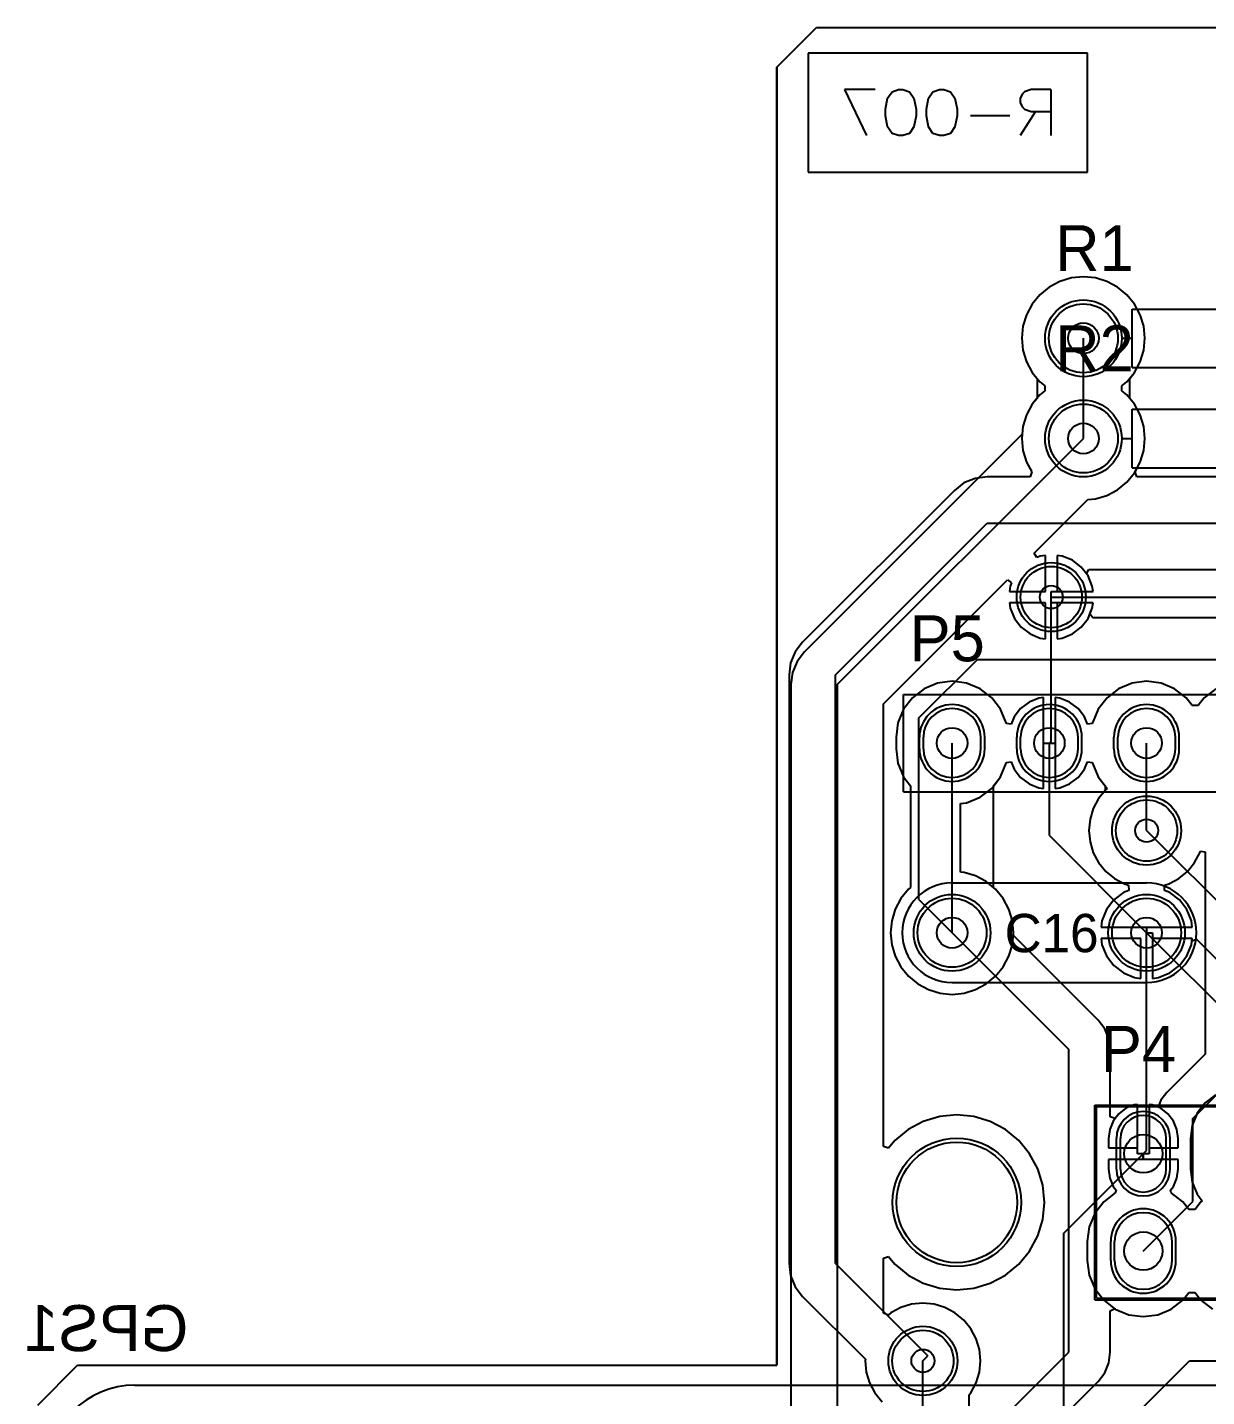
# Model space of a CAD drawing. Header units: millimetres. Extents: x 60.7 to 146.2, y 31.8 to 124.2.
# Drawn here: x 60.69 to 91.48, y 87.08 to 122.82 of the extents above; entities that cross this region are included whole.
import ezdxf

# ---------------------------------------------------------------- set-up
doc = ezdxf.new("R2010")
doc.units = ezdxf.units.MM
for name, color, linetype in [('BottomLayer', 5, 'Continuous'), ('BottomOverlay', 54, 'Continuous'), ('BottomSolder', 6, 'Continuous'), ('Mechanical7', 56, 'Continuous'), ('MultiLayer', 9, 'Continuous'), ('PadHoleLayer', 156, 'Continuous'), ('TopLayer', 1, 'Continuous'), ('TopOverlay', 2, 'Continuous'), ('TopSolder', 216, 'Continuous'), ('ViaHoleLayer', 16, 'Continuous')]:
    doc.layers.add(name, color=color, linetype=linetype)

msp = doc.modelspace()

# ---------------------------------------------------------------- linework, layer by layer
at = {"layer": 'BottomLayer'}
for p, q in [((80.26, 121.783), (81.3, 122.823)), ((81.3, 122.823), (144.82, 122.823)), ((88.37, 122.154), (81.075, 122.154)), ((81.075, 122.154), (81.075, 119.046)), ((88.37, 119.046), (88.37, 122.154)), ((80.26, 87.898), (80.26, 121.783)), ((82.029, 121.2), (82.6, 120)), ((82.829, 121.2), (82.029, 121.2)), ((83.268, 121.143), (83.44, 121.2)), ((83.44, 121.2), (83.554, 121.2)), ((83.554, 121.2), (83.726, 121.143)), ((84.337, 121.143), (84.508, 121.2)), ((84.508, 121.2), (84.622, 121.2)), ((84.622, 121.2), (84.794, 121.143)), ((86.902, 121.2), (86.731, 121.143)), ((87.416, 121.2), (86.902, 121.2)), ((87.416, 121.2), (87.416, 120)), ((83.097, 120.686), (83.154, 120.971)), ((83.154, 120.971), (83.268, 121.143)), ((83.726, 121.143), (83.84, 120.971)), ((83.84, 120.971), (83.897, 120.686)), ((84.165, 120.686), (84.223, 120.971)), ((84.223, 120.971), (84.337, 121.143)), ((84.794, 121.143), (84.908, 120.971)), ((84.908, 120.971), (84.965, 120.686)), ((86.673, 121.085), (86.616, 120.971)), ((86.616, 120.971), (86.616, 120.857)), ((86.616, 120.857), (86.673, 120.743)), ((86.731, 121.143), (86.673, 121.085)), ((83.097, 120.514), (83.097, 120.686)), ((83.154, 120.229), (83.097, 120.514)), ((83.897, 120.514), (83.84, 120.229)), ((83.897, 120.686), (83.897, 120.514)), ((84.165, 120.514), (84.165, 120.686)), ((84.223, 120.229), (84.165, 120.514)), ((84.965, 120.514), (84.908, 120.229)), ((84.965, 120.686), (84.965, 120.514)), ((86.348, 120.514), (85.319, 120.514)), ((87.016, 120.628), (86.616, 120)), ((86.673, 120.743), (86.731, 120.686)), ((86.731, 120.686), (86.902, 120.628)), ((86.902, 120.628), (87.416, 120.628)), ((83.268, 120.057), (83.154, 120.229)), ((83.84, 120.229), (83.726, 120.057)), ((84.337, 120.057), (84.223, 120.229)), ((84.908, 120.229), (84.794, 120.057)), ((83.44, 120), (83.268, 120.057)), ((83.554, 120), (83.44, 120)), ((83.726, 120.057), (83.554, 120)), ((84.508, 120), (84.337, 120.057)), ((84.622, 120), (84.508, 120)), ((84.794, 120.057), (84.622, 120)), ((81.075, 119.046), (88.37, 119.046)), ((87.65, 116.192), (87.372, 116.043)), ((87.951, 116.283), (87.65, 116.192)), ((88.265, 116.314), (87.951, 116.283)), ((88.579, 116.283), (88.265, 116.314)), ((88.88, 116.192), (88.579, 116.283)), ((89.158, 116.043), (88.88, 116.192)), ((87.128, 115.843), (86.928, 115.6)), ((87.372, 116.043), (87.128, 115.843)), ((89.402, 115.843), (89.158, 116.043)), ((89.602, 115.6), (89.402, 115.843)), ((86.928, 115.6), (86.78, 115.322)), ((89.75, 115.322), (89.602, 115.6)), ((86.78, 115.322), (86.688, 115.02)), ((89.842, 115.02), (89.75, 115.322)), ((86.688, 115.02), (86.657, 114.706)), ((89.873, 114.706), (89.842, 115.02)), ((86.657, 114.706), (86.688, 114.393)), ((86.688, 114.393), (86.78, 114.091)), ((88.265, 112.09), (88.265, 114.706)), ((89.75, 114.091), (89.842, 114.393)), ((89.842, 114.393), (89.873, 114.706)), ((86.78, 114.091), (86.928, 113.813)), ((89.602, 113.813), (89.75, 114.091)), ((86.928, 113.813), (87.055, 113.659)), ((89.475, 113.659), (89.602, 113.813)), ((87.055, 113.659), (87.055, 113.137)), ((89.475, 113.137), (89.475, 113.659)), ((86.928, 112.983), (86.78, 112.705)), ((87.055, 113.137), (86.928, 112.983)), ((89.602, 112.983), (89.475, 113.137)), ((89.75, 112.705), (89.602, 112.983)), ((86.78, 112.705), (86.688, 112.404)), ((89.842, 112.404), (89.75, 112.705)), ((86.688, 112.404), (86.669, 112.206)), ((89.873, 112.09), (89.842, 112.404)), ((86.669, 112.206), (80.983, 106.52)), ((81.839, 105.664), (88.265, 112.09)), ((89.842, 111.777), (89.873, 112.09)), ((89.75, 111.475), (89.842, 111.777)), ((89.402, 110.953), (89.602, 111.197)), ((89.602, 111.197), (89.75, 111.475)), ((89.158, 110.753), (89.402, 110.953)), ((86.979, 109.093), (88.38, 110.494)), ((88.38, 110.494), (88.579, 110.513)), ((88.579, 110.513), (88.88, 110.605)), ((88.88, 110.605), (89.158, 110.753)), ((87.051, 108.985), (86.979, 109.093)), ((87.277, 109.04), (87.14, 109.022)), ((87.277, 108.1), (87.277, 109.04)), ((87.714, 109.022), (87.577, 109.04)), ((87.577, 109.04), (87.577, 108.1)), ((87.14, 109.022), (87.051, 108.985)), ((87.982, 108.911), (87.714, 109.022)), ((88.211, 108.735), (87.982, 108.911)), ((88.388, 108.505), (88.211, 108.735)), ((83.049, 105.163), (86.284, 108.398)), ((86.284, 108.398), (86.392, 108.326)), ((86.392, 108.326), (86.355, 108.237)), ((88.498, 108.237), (88.388, 108.505)), ((86.355, 108.237), (86.337, 108.1)), ((86.337, 108.1), (87.277, 108.1)), ((87.577, 108.1), (88.517, 108.1)), ((88.517, 108.1), (88.498, 108.237)), ((87.277, 107.8), (86.337, 107.8)), ((86.337, 107.8), (86.355, 107.663)), ((86.355, 107.663), (86.466, 107.395)), ((87.277, 106.86), (87.277, 107.8)), ((87.427, 104.191), (87.427, 107.95)), ((88.517, 107.8), (87.577, 107.8)), ((87.577, 107.8), (87.577, 106.86)), ((88.388, 107.395), (88.498, 107.663)), ((88.498, 107.663), (88.517, 107.8)), ((86.466, 107.395), (86.642, 107.165)), ((88.211, 107.165), (88.388, 107.395)), ((86.642, 107.165), (86.872, 106.989)), ((86.872, 106.989), (87.14, 106.878)), ((87.714, 106.878), (87.982, 106.989)), ((87.982, 106.989), (88.211, 107.165)), ((87.14, 106.878), (87.277, 106.86)), ((87.577, 106.86), (87.714, 106.878)), ((80.791, 106.269), (80.67, 105.977)), ((80.983, 106.52), (80.791, 106.269)), ((80.67, 105.977), (80.628, 105.664)), ((80.628, 105.664), (80.628, 75.332)), ((81.839, 105.664), (81.839, 69.647)), ((84.105, 105.557), (83.802, 105.324)), ((84.457, 105.703), (84.105, 105.557)), ((84.836, 105.753), (84.457, 105.703)), ((85.215, 105.703), (84.836, 105.753)), ((85.567, 105.557), (85.215, 105.703)), ((85.87, 105.324), (85.567, 105.557)), ((89.185, 105.557), (88.882, 105.324)), ((89.537, 105.703), (89.185, 105.557)), ((89.916, 105.753), (89.537, 105.703)), ((90.295, 105.703), (89.916, 105.753)), ((90.647, 105.557), (90.295, 105.703)), ((90.95, 105.324), (90.647, 105.557)), ((91.725, 105.557), (91.422, 105.324)), ((83.049, 93.606), (83.049, 105.163)), ((83.802, 105.324), (83.569, 105.021)), ((86.103, 105.021), (85.87, 105.324)), ((86.846, 105.207), (86.627, 105.039)), ((87.102, 105.313), (86.846, 105.207)), ((87.226, 105.329), (87.102, 105.313)), ((87.226, 104.14), (87.226, 105.329)), ((87.65, 105.313), (87.526, 105.329)), ((87.526, 105.329), (87.526, 104.14)), ((87.906, 105.207), (87.65, 105.313)), ((88.125, 105.039), (87.906, 105.207)), ((88.882, 105.324), (88.649, 105.021)), ((91.106, 105.121), (90.95, 105.324)), ((91.266, 105.121), (91.106, 105.121)), ((91.422, 105.324), (91.266, 105.121)), ((83.569, 105.021), (83.423, 104.669)), ((86.249, 104.669), (86.103, 105.021)), ((86.459, 104.82), (86.381, 104.633)), ((86.627, 105.039), (86.459, 104.82)), ((88.293, 104.82), (88.125, 105.039)), ((88.371, 104.633), (88.293, 104.82)), ((88.649, 105.021), (88.503, 104.669)), ((83.423, 104.669), (83.373, 104.29)), ((86.251, 104.65), (86.249, 104.669)), ((86.381, 104.633), (86.251, 104.65)), ((88.501, 104.65), (88.371, 104.633)), ((88.503, 104.669), (88.501, 104.65)), ((83.373, 104.29), (83.373, 103.99)), ((84.086, 103.99), (84.086, 104.29)), ((84.836, 99.187), (84.836, 104.14)), ((85.586, 103.99), (85.586, 104.29)), ((86.626, 103.99), (86.626, 104.29)), ((87.226, 102.951), (87.226, 104.14)), ((87.376, 104.14), (87.427, 104.191)), ((87.376, 101.727), (87.376, 104.14)), ((87.526, 104.14), (87.526, 102.951)), ((88.126, 103.99), (88.126, 104.29)), ((89.166, 103.99), (89.166, 104.29)), ((89.916, 101.854), (89.916, 104.14)), ((90.666, 103.99), (90.666, 104.29)), ((83.373, 103.99), (83.423, 103.611)), ((83.423, 103.611), (83.569, 103.259)), ((86.103, 103.259), (86.249, 103.611)), ((86.249, 103.611), (86.251, 103.63)), ((86.251, 103.63), (86.381, 103.647)), ((86.381, 103.647), (86.459, 103.46)), ((86.459, 103.46), (86.627, 103.241)), ((88.125, 103.241), (88.293, 103.46)), ((88.293, 103.46), (88.371, 103.647)), ((88.371, 103.647), (88.501, 103.63)), ((88.501, 103.63), (88.503, 103.611)), ((88.503, 103.611), (88.649, 103.259)), ((83.569, 103.259), (83.752, 103.021)), ((83.752, 103.021), (83.752, 100.367)), ((85.92, 103.021), (86.103, 103.259)), ((85.92, 100.367), (85.92, 103.021)), ((86.627, 103.241), (86.846, 103.073)), ((86.846, 103.073), (87.102, 102.967)), ((87.102, 102.967), (87.226, 102.951)), ((87.526, 102.951), (87.65, 102.967)), ((87.65, 102.967), (87.906, 103.073)), ((87.906, 103.073), (88.125, 103.241)), ((88.649, 103.259), (88.832, 103.021)), ((88.832, 103.021), (88.832, 102.897)), ((88.663, 102.691), (88.523, 102.431)), ((88.832, 102.897), (88.663, 102.691)), ((88.523, 102.431), (88.438, 102.148)), ((88.438, 102.148), (88.409, 101.854)), ((87.376, 101.727), (89.916, 99.187)), ((88.409, 101.854), (88.438, 101.56)), ((88.438, 101.56), (88.523, 101.277)), ((88.523, 101.277), (88.663, 101.017)), ((91.169, 101.017), (91.309, 101.277)), ((91.309, 101.277), (91.32, 101.316)), ((91.32, 101.316), (91.447, 101.297)), ((91.447, 101.297), (91.447, 96.018)), ((88.663, 101.017), (88.85, 100.788)), ((90.982, 100.788), (91.169, 101.017)), ((88.85, 100.788), (89.079, 100.601)), ((89.079, 100.601), (89.339, 100.461)), ((89.339, 100.461), (89.447, 100.429)), ((90.385, 100.429), (90.493, 100.461)), ((90.493, 100.461), (90.753, 100.601)), ((90.753, 100.601), (90.982, 100.788)), ((83.699, 100.324), (83.499, 100.08)), ((83.752, 100.367), (83.699, 100.324)), ((85.973, 100.324), (85.92, 100.367)), ((86.173, 100.08), (85.973, 100.324)), ((89.311, 100.235), (89.06, 100.043)), ((89.453, 100.294), (89.311, 100.235)), ((89.447, 100.429), (89.453, 100.294)), ((90.379, 100.294), (90.385, 100.429)), ((90.521, 100.235), (90.379, 100.294)), ((90.772, 100.043), (90.521, 100.235)), ((83.351, 99.802), (83.259, 99.501)), ((83.499, 100.08), (83.351, 99.802)), ((86.321, 99.802), (86.173, 100.08)), ((86.413, 99.501), (86.321, 99.802)), ((88.868, 99.792), (88.747, 99.5)), ((89.06, 100.043), (88.868, 99.792)), ((90.964, 99.792), (90.772, 100.043)), ((91.085, 99.5), (90.964, 99.792)), ((83.259, 99.501), (83.228, 99.187)), ((86.444, 99.187), (86.413, 99.501)), ((88.747, 99.5), (88.725, 99.337)), ((91.107, 99.337), (91.085, 99.5)), ((83.228, 99.187), (83.259, 98.873)), ((86.413, 98.873), (86.444, 99.187)), ((88.725, 99.337), (91.107, 99.337)), ((89.766, 99.037), (88.725, 99.037)), ((88.725, 99.037), (88.747, 98.874)), ((89.766, 97.996), (89.766, 99.037)), ((89.916, 93.504), (89.916, 99.187)), ((91.107, 99.037), (90.066, 99.037)), ((90.066, 99.037), (90.066, 97.996)), ((91.085, 98.874), (91.107, 99.037)), ((83.259, 98.873), (83.351, 98.572)), ((86.321, 98.572), (86.413, 98.873)), ((88.747, 98.874), (88.868, 98.582)), ((90.964, 98.582), (91.085, 98.874)), ((83.351, 98.572), (83.499, 98.294)), ((86.173, 98.294), (86.321, 98.572)), ((88.868, 98.582), (89.06, 98.331)), ((89.06, 98.331), (89.311, 98.139)), ((90.521, 98.139), (90.772, 98.331)), ((90.772, 98.331), (90.964, 98.582)), ((83.499, 98.294), (83.699, 98.05)), ((83.699, 98.05), (83.943, 97.85)), ((85.729, 97.85), (85.973, 98.05)), ((85.973, 98.05), (86.173, 98.294)), ((89.311, 98.139), (89.603, 98.018)), ((89.603, 98.018), (89.766, 97.996)), ((90.066, 97.996), (90.229, 98.018)), ((90.229, 98.018), (90.521, 98.139)), ((83.943, 97.85), (84.221, 97.702)), ((84.221, 97.702), (84.522, 97.61)), ((84.522, 97.61), (84.836, 97.579)), ((84.836, 97.579), (85.15, 97.61)), ((85.15, 97.61), (85.451, 97.702)), ((85.451, 97.702), (85.729, 97.85)), ((91.447, 96.018), (90.442, 95.013)), ((91.12, 94.336), (92.456, 95.672)), ((90.29, 94.815), (90.215, 94.633)), ((90.442, 95.013), (90.29, 94.815)), ((84.514, 94.39), (84.085, 94.26)), ((84.96, 94.434), (84.514, 94.39)), ((85.406, 94.39), (84.96, 94.434)), ((85.835, 94.26), (85.406, 94.39)), ((89.188, 94.46), (89.044, 94.272)), ((89.376, 94.604), (89.188, 94.46)), ((89.595, 94.695), (89.376, 94.604)), ((89.68, 94.706), (89.595, 94.695)), ((89.68, 93.568), (89.68, 94.706)), ((90.065, 94.695), (89.98, 94.706)), ((89.98, 94.706), (89.98, 93.418)), ((90.215, 94.633), (90.065, 94.695)), ((83.69, 94.049), (83.344, 93.764)), ((84.085, 94.26), (83.69, 94.049)), ((86.23, 94.049), (85.835, 94.26)), ((86.576, 93.764), (86.23, 94.049)), ((88.953, 94.053), (88.922, 93.818)), ((89.044, 94.272), (88.953, 94.053)), ((91.12, 92.168), (91.12, 94.336)), ((83.344, 93.764), (83.176, 93.56)), ((86.861, 93.418), (86.576, 93.764)), ((88.922, 93.818), (88.922, 93.568)), ((89.23, 93.018), (89.23, 93.818)), ((90.43, 93.018), (90.43, 93.818)), ((83.176, 93.56), (83.049, 93.606)), ((87.072, 93.023), (86.861, 93.418)), ((87.757, 91.345), (89.83, 93.418)), ((88.922, 93.568), (89.68, 93.568)), ((89.83, 93.418), (89.916, 93.504)), ((89.98, 93.418), (89.83, 93.418)), ((89.83, 93.418), (89.83, 93.268)), ((87.202, 92.594), (87.072, 93.023)), ((89.83, 93.268), (88.922, 93.268)), ((88.922, 93.268), (88.922, 93.018)), ((88.922, 93.018), (88.953, 92.783)), ((87.246, 92.148), (87.202, 92.594)), ((88.953, 92.783), (89.044, 92.564)), ((89.099, 92.395), (88.796, 92.162)), ((89.044, 92.564), (89.118, 92.467)), ((89.118, 92.467), (89.099, 92.395)), ((87.202, 91.702), (87.246, 92.148)), ((88.796, 92.162), (88.563, 91.859)), ((89.83, 90.878), (91.12, 92.168)), ((87.072, 91.273), (87.202, 91.702)), ((88.563, 91.859), (88.417, 91.507)), ((86.861, 90.878), (87.072, 91.273)), ((87.757, 84.734), (87.757, 91.345)), ((88.417, 91.507), (88.367, 91.128)), ((86.576, 90.532), (86.861, 90.878)), ((88.367, 91.128), (88.367, 90.628)), ((89.08, 90.628), (89.08, 91.128)), ((90.58, 90.628), (90.58, 91.128)), ((83.049, 90.69), (83.176, 90.736)), ((83.049, 89.259), (83.049, 90.69)), ((83.176, 90.736), (83.344, 90.532)), ((83.344, 90.532), (83.69, 90.247)), ((86.23, 90.247), (86.576, 90.532)), ((88.367, 90.628), (88.417, 90.249)), ((83.69, 90.247), (84.085, 90.036)), ((85.835, 90.036), (86.23, 90.247)), ((88.417, 90.249), (88.563, 89.897)), ((84.085, 90.036), (84.514, 89.906)), ((84.514, 89.906), (84.96, 89.862)), ((84.96, 89.862), (85.406, 89.906)), ((85.406, 89.906), (85.835, 90.036)), ((88.563, 89.897), (88.796, 89.594)), ((90.864, 89.594), (91.02, 89.797)), ((91.02, 89.797), (91.18, 89.797)), ((91.18, 89.797), (91.336, 89.594)), ((83.497, 89.404), (83.237, 89.264)), ((83.78, 89.489), (83.497, 89.404)), ((84.074, 89.518), (83.78, 89.489)), ((84.368, 89.489), (84.074, 89.518)), ((84.651, 89.404), (84.368, 89.489)), ((84.911, 89.264), (84.651, 89.404)), ((88.796, 89.594), (89.099, 89.361)), ((90.561, 89.361), (90.864, 89.594)), ((91.336, 89.594), (91.639, 89.361)), ((83.164, 89.205), (83.049, 89.259)), ((83.237, 89.264), (83.164, 89.205)), ((85.14, 89.077), (84.911, 89.264)), ((85.327, 88.848), (85.14, 89.077)), ((89.099, 89.361), (89.451, 89.215)), ((89.451, 89.215), (89.83, 89.165)), ((89.83, 89.165), (90.209, 89.215)), ((90.209, 89.215), (90.561, 89.361)), ((85.467, 88.588), (85.327, 88.848)), ((85.552, 88.305), (85.467, 88.588)), ((85.581, 88.011), (85.552, 88.305)), ((84.074, 68.072), (84.074, 88.011)), ((85.552, 87.717), (85.581, 88.011)), ((87.757, 84.734), (91.034, 88.011)), ((91.034, 88.011), (95.072, 88.011)), ((60.96, 86.858), (62, 87.898)), ((62, 87.898), (80.26, 87.898)), ((80.26, 87.898), (80.26, 87.898)), ((85.467, 87.434), (85.552, 87.717)), ((85.327, 87.174), (85.467, 87.434)), ((85.284, 87.121), (85.327, 87.174)), ((85.284, 73.645), (85.284, 87.121))]:
    msp.add_line(p, q, dxfattribs=at)
for centre, radius in [((88.265, 114.706), 0.9), ((88.265, 112.09), 0.9), ((87.427, 107.95), 0.8), ((89.916, 101.854), 0.8), ((84.836, 99.187), 0.9), ((89.916, 99.187), 0.9), ((84.96, 92.148), 1.575), ((84.074, 88.011), 0.8)]:
    msp.add_circle(centre, radius, dxfattribs=at)
for centre, radius, start, end in [((84.836, 104.29), 0.75, 0, 180), ((87.376, 104.29), 0.75, 0, 180), ((89.916, 104.29), 0.75, 0, 180), ((84.836, 103.99), 0.75, 180, 0), ((87.376, 103.99), 0.75, 180, 0), ((89.916, 103.99), 0.75, 180, 0), ((89.83, 93.818), 0.6, 0, 180), ((89.83, 93.018), 0.6, 180, 0), ((89.83, 91.128), 0.75, 0, 180), ((89.83, 90.628), 0.75, 180, 0)]:
    msp.add_arc(centre, radius, start, end, dxfattribs=at)
at = {"layer": 'BottomOverlay'}
msp.add_line((63.5, 87.376), (92.202, 87.376), dxfattribs=at)
msp.add_arc((63.5, 85.09), 2.286, 90, 180, dxfattribs=at)
at = {"layer": 'BottomSolder'}
for p, q in [((83.984, 103.99), (83.984, 104.29)), ((85.688, 103.99), (85.688, 104.29)), ((86.524, 103.99), (86.524, 104.29)), ((88.228, 103.99), (88.228, 104.29)), ((89.064, 103.99), (89.064, 104.29)), ((90.768, 103.99), (90.768, 104.29)), ((89.128, 93.018), (89.128, 93.818)), ((90.532, 93.018), (90.532, 93.818)), ((88.978, 90.628), (88.978, 91.128)), ((90.682, 90.628), (90.682, 91.128))]:
    msp.add_line(p, q, dxfattribs=at)
for centre, radius in [((88.265, 114.706), 1.002), ((88.265, 112.09), 1.002), ((87.427, 107.95), 0.902), ((89.916, 101.854), 0.902), ((84.836, 99.187), 1.002), ((89.916, 99.187), 1.002), ((84.96, 92.148), 1.677), ((84.074, 88.011), 0.902)]:
    msp.add_circle(centre, radius, dxfattribs=at)
for centre, radius, start, end in [((84.836, 104.29), 0.852, 0, 180), ((87.376, 104.29), 0.852, 0, 180), ((89.916, 104.29), 0.852, 0, 180), ((84.836, 103.99), 0.852, 180, 0), ((87.376, 103.99), 0.852, 180, 0), ((89.916, 103.99), 0.852, 180, 0), ((89.83, 93.818), 0.702, 0, 180), ((89.83, 93.018), 0.702, 180, 0), ((89.83, 91.128), 0.852, 0, 180), ((89.83, 90.628), 0.852, 180, 0)]:
    msp.add_arc(centre, radius, start, end, dxfattribs=at)
at = {"layer": 'Mechanical7'}
for p, q in [((80.26, 121.783), (81.3, 122.823)), ((81.3, 122.823), (144.82, 122.823)), ((80.26, 121.783), (80.26, 87.898)), ((88.61, 89.648), (88.61, 94.648)), ((88.61, 94.648), (139.31, 94.648)), ((88.61, 89.648), (139.31, 89.648)), ((60.96, 86.858), (62, 87.898)), ((62, 87.898), (80.26, 87.898))]:
    msp.add_line(p, q, dxfattribs=at)
at = {"layer": 'MultiLayer'}
for p, q in [((84.086, 103.99), (84.086, 104.29)), ((85.586, 103.99), (85.586, 104.29)), ((86.626, 103.99), (86.626, 104.29)), ((88.126, 103.99), (88.126, 104.29)), ((89.166, 103.99), (89.166, 104.29)), ((90.666, 103.99), (90.666, 104.29)), ((89.23, 93.018), (89.23, 93.818)), ((90.43, 93.018), (90.43, 93.818)), ((89.08, 90.628), (89.08, 91.128)), ((90.58, 90.628), (90.58, 91.128))]:
    msp.add_line(p, q, dxfattribs=at)
for centre, radius in [((88.265, 114.706), 0.9), ((88.265, 112.09), 0.9), ((87.427, 107.95), 0.8), ((89.916, 101.854), 0.8), ((84.836, 99.187), 0.9), ((89.916, 99.187), 0.9), ((84.96, 92.148), 1.575), ((84.074, 88.011), 0.8)]:
    msp.add_circle(centre, radius, dxfattribs=at)
for centre, radius, start, end in [((84.836, 104.29), 0.75, 0, 180), ((87.376, 104.29), 0.75, 0, 180), ((89.916, 104.29), 0.75, 0, 180), ((84.836, 103.99), 0.75, 180, 0), ((87.376, 103.99), 0.75, 180, 0), ((89.916, 103.99), 0.75, 180, 0), ((89.83, 93.818), 0.6, 0, 180), ((89.83, 93.018), 0.6, 180, 0), ((89.83, 91.128), 0.75, 0, 180), ((89.83, 90.628), 0.75, 180, 0)]:
    msp.add_arc(centre, radius, start, end, dxfattribs=at)
at = {"layer": 'PadHoleLayer'}
for centre, radius in [((88.265, 114.706), 0.4), ((88.265, 112.09), 0.4), ((84.836, 104.14), 0.4), ((87.376, 104.14), 0.4), ((89.916, 104.14), 0.4), ((84.836, 99.187), 0.4), ((89.916, 99.187), 0.4), ((84.96, 92.148), 1.575), ((89.83, 93.418), 0.5), ((89.83, 90.878), 0.5)]:
    msp.add_circle(centre, radius, dxfattribs=at)
at = {"layer": 'TopLayer'}
for p, q in [((80.26, 121.783), (81.3, 122.823)), ((81.3, 122.823), (144.82, 122.823)), ((80.26, 87.898), (80.26, 121.783)), ((87.65, 116.192), (87.372, 116.043)), ((87.951, 116.283), (87.65, 116.192)), ((88.265, 116.314), (87.951, 116.283)), ((88.579, 116.283), (88.265, 116.314)), ((88.88, 116.192), (88.579, 116.283)), ((89.158, 116.043), (88.88, 116.192)), ((87.128, 115.843), (86.928, 115.6)), ((87.372, 116.043), (87.128, 115.843)), ((89.402, 115.843), (89.158, 116.043)), ((89.602, 115.6), (89.402, 115.843)), ((86.928, 115.6), (86.78, 115.322)), ((89.75, 115.322), (89.602, 115.6)), ((86.78, 115.322), (86.688, 115.02)), ((89.842, 115.02), (89.75, 115.322)), ((86.688, 115.02), (86.657, 114.706)), ((89.873, 114.706), (89.842, 115.02)), ((86.657, 114.706), (86.688, 114.393)), ((86.688, 114.393), (86.78, 114.091)), ((89.75, 114.091), (89.842, 114.393)), ((89.842, 114.393), (89.873, 114.706)), ((86.78, 114.091), (86.928, 113.813)), ((89.602, 113.813), (89.75, 114.091)), ((86.928, 113.813), (87.128, 113.57)), ((89.402, 113.57), (89.602, 113.813)), ((87.128, 113.57), (87.259, 113.462)), ((87.259, 113.335), (87.128, 113.227)), ((87.259, 113.462), (87.259, 113.335)), ((89.271, 113.462), (89.402, 113.57)), ((89.271, 113.335), (89.271, 113.462)), ((89.402, 113.227), (89.271, 113.335)), ((86.928, 112.983), (86.78, 112.705)), ((87.128, 113.227), (86.928, 112.983)), ((89.602, 112.983), (89.402, 113.227)), ((89.75, 112.705), (89.602, 112.983)), ((86.78, 112.705), (86.688, 112.404)), ((89.842, 112.404), (89.75, 112.705)), ((86.688, 112.404), (86.657, 112.09)), ((89.873, 112.09), (89.842, 112.404)), ((86.657, 112.09), (86.688, 111.777)), ((89.842, 111.777), (89.873, 112.09)), ((86.688, 111.777), (86.78, 111.475)), ((89.75, 111.475), (89.842, 111.777)), ((86.78, 111.475), (86.917, 111.218)), ((86.917, 111.218), (86.873, 111.091)), ((89.613, 111.218), (89.75, 111.475)), ((89.657, 111.091), (89.613, 111.218)), ((85.145, 110.929), (84.895, 110.736)), ((85.437, 111.05), (85.145, 110.929)), ((85.75, 111.091), (85.437, 111.05)), ((86.873, 111.091), (85.75, 111.091)), ((95.019, 111.091), (89.657, 111.091)), ((84.895, 110.736), (80.932, 106.774)), ((81.788, 105.918), (85.75, 109.88)), ((85.75, 109.88), (132.827, 109.88)), ((88.348, 108.556), (88.404, 108.67)), ((88.404, 108.67), (123.18, 108.67)), ((88.388, 108.505), (88.348, 108.556)), ((88.498, 108.237), (88.388, 108.505)), ((87.427, 107.8), (87.427, 108.1)), ((87.427, 108.1), (88.517, 108.1)), ((88.517, 108.1), (88.498, 108.237)), ((87.427, 107.95), (119.837, 107.95)), ((88.517, 107.8), (87.427, 107.8)), ((88.437, 107.514), (88.498, 107.663)), ((88.498, 107.663), (88.517, 107.8)), ((88.508, 107.409), (88.437, 107.514)), ((119.024, 107.409), (88.508, 107.409)), ((80.74, 106.523), (80.619, 106.231)), ((80.932, 106.774), (80.74, 106.523)), ((80.619, 106.231), (80.578, 105.918)), ((83.972, 104.8), (85.496, 106.324)), ((85.496, 106.324), (119.024, 106.324)), ((80.578, 105.918), (80.578, 90.551)), ((81.788, 90.551), (81.788, 105.918)), ((83.972, 100.051), (83.972, 104.8)), ((84.086, 103.99), (84.086, 104.29)), ((85.586, 103.99), (85.586, 104.29)), ((86.626, 103.99), (86.626, 104.29)), ((87.226, 102.951), (87.226, 104.14)), ((87.226, 104.14), (87.526, 104.14)), ((87.526, 104.14), (87.526, 102.951)), ((88.126, 103.99), (88.126, 104.29)), ((89.166, 103.99), (89.166, 104.29)), ((90.666, 103.99), (90.666, 104.29)), ((86.103, 103.259), (86.249, 103.611)), ((86.249, 103.611), (86.251, 103.63)), ((86.251, 103.63), (86.381, 103.647)), ((86.381, 103.647), (86.459, 103.46)), ((86.459, 103.46), (86.627, 103.241)), ((88.125, 103.241), (88.293, 103.46)), ((88.293, 103.46), (88.371, 103.647)), ((88.371, 103.647), (88.501, 103.63)), ((88.501, 103.63), (88.503, 103.611)), ((88.503, 103.611), (88.649, 103.259)), ((85.567, 102.723), (85.87, 102.956)), ((85.87, 102.956), (86.103, 103.259)), ((86.627, 103.241), (86.846, 103.073)), ((86.846, 103.073), (87.102, 102.967)), ((87.102, 102.967), (87.226, 102.951)), ((87.526, 102.951), (87.65, 102.967)), ((87.65, 102.967), (87.906, 103.073)), ((87.906, 103.073), (88.125, 103.241)), ((88.649, 103.259), (88.882, 102.956)), ((88.882, 102.956), (88.854, 102.923)), ((85.215, 102.577), (85.567, 102.723)), ((88.663, 102.691), (88.523, 102.431)), ((88.85, 102.92), (88.663, 102.691)), ((88.854, 102.923), (88.85, 102.92)), ((85.057, 102.557), (85.215, 102.577)), ((85.057, 100.773), (85.057, 102.557)), ((88.523, 102.431), (88.438, 102.148)), ((88.438, 102.148), (88.409, 101.854)), ((88.409, 101.854), (88.438, 101.56)), ((88.438, 101.56), (88.523, 101.277)), ((89.916, 101.854), (92.71, 99.06)), ((88.523, 101.277), (88.663, 101.017)), ((88.663, 101.017), (88.85, 100.788)), ((85.15, 100.764), (85.057, 100.773)), ((85.451, 100.672), (85.15, 100.764)), ((85.729, 100.524), (85.451, 100.672)), ((85.973, 100.324), (85.729, 100.524)), ((88.85, 100.788), (89.079, 100.601)), ((89.079, 100.601), (89.339, 100.461)), ((89.339, 100.461), (89.447, 100.429)), ((86.173, 100.08), (85.973, 100.324)), ((89.311, 100.235), (89.06, 100.043)), ((89.453, 100.294), (89.311, 100.235)), ((89.447, 100.429), (89.453, 100.294)), ((83.972, 100.051), (84.836, 99.187)), ((86.321, 99.802), (86.173, 100.08)), ((86.413, 99.501), (86.321, 99.802)), ((88.868, 99.792), (88.747, 99.5)), ((89.06, 100.043), (88.868, 99.792)), ((86.444, 99.187), (86.413, 99.501)), ((88.747, 99.5), (88.725, 99.337)), ((84.836, 99.187), (87.884, 96.139)), ((86.437, 99.119), (86.444, 99.187)), ((88.651, 96.906), (86.437, 99.119)), ((88.725, 99.337), (89.916, 99.337)), ((89.766, 99.037), (88.725, 99.037)), ((88.725, 99.037), (88.747, 98.874)), ((89.766, 97.996), (89.766, 99.037)), ((89.916, 99.337), (89.916, 99.187)), ((89.916, 99.187), (92.964, 96.139)), ((89.916, 99.187), (90.066, 99.187)), ((90.066, 99.187), (90.066, 97.996)), ((91.099, 98.977), (91.219, 99.018)), ((91.219, 99.018), (91.943, 98.293)), ((88.747, 98.874), (88.868, 98.582)), ((90.964, 98.582), (91.085, 98.874)), ((91.085, 98.874), (91.099, 98.977)), ((88.868, 98.582), (89.06, 98.331)), ((89.06, 98.331), (89.311, 98.139)), ((90.521, 98.139), (90.772, 98.331)), ((90.772, 98.331), (90.964, 98.582)), ((89.311, 98.139), (89.603, 98.018)), ((89.603, 98.018), (89.766, 97.996)), ((90.066, 97.996), (90.229, 98.018)), ((90.229, 98.018), (90.521, 98.139)), ((88.823, 96.681), (88.651, 96.906)), ((88.931, 96.42), (88.823, 96.681)), ((88.968, 96.139), (88.931, 96.42)), ((87.884, 88.24), (87.884, 96.139)), ((88.968, 94.382), (88.968, 96.139)), ((91.443, 94.745), (91.234, 94.474)), ((91.714, 94.954), (91.443, 94.745)), ((89.095, 94.339), (88.968, 94.382)), ((89.188, 94.46), (89.095, 94.339)), ((89.376, 94.604), (89.188, 94.46)), ((89.595, 94.695), (89.376, 94.604)), ((89.68, 94.706), (89.595, 94.695)), ((89.68, 93.418), (89.68, 94.706)), ((90.065, 94.695), (89.98, 94.706)), ((89.98, 94.706), (89.98, 93.568)), ((90.284, 94.604), (90.065, 94.695)), ((90.472, 94.46), (90.284, 94.604)), ((90.616, 94.272), (90.472, 94.46)), ((91.234, 94.474), (91.103, 94.157)), ((90.707, 94.053), (90.616, 94.272)), ((90.738, 93.818), (90.707, 94.053)), ((91.103, 94.157), (91.059, 93.818)), ((89.23, 93.018), (89.23, 93.818)), ((90.43, 93.018), (90.43, 93.818)), ((90.738, 93.568), (90.738, 93.818)), ((91.059, 93.818), (91.059, 93.018)), ((89.83, 93.418), (89.68, 93.418)), ((89.83, 93.268), (89.83, 93.418)), ((89.98, 93.568), (90.738, 93.568)), ((90.738, 93.268), (89.83, 93.268)), ((90.707, 92.783), (90.738, 93.018)), ((90.738, 93.018), (90.738, 93.268)), ((91.059, 93.018), (91.103, 92.679)), ((90.616, 92.564), (90.707, 92.783)), ((91.103, 92.679), (91.234, 92.362)), ((90.542, 92.467), (90.616, 92.564)), ((90.561, 92.395), (90.542, 92.467)), ((90.864, 92.162), (90.561, 92.395)), ((91.234, 92.362), (91.369, 92.187)), ((91.02, 91.959), (90.864, 92.162)), ((91.18, 91.959), (91.02, 91.959)), ((91.336, 92.162), (91.18, 91.959)), ((91.369, 92.187), (91.336, 92.162)), ((89.08, 90.628), (89.08, 91.128)), ((90.58, 90.628), (90.58, 91.128)), ((80.578, 90.551), (80.619, 90.238)), ((81.788, 90.551), (84.201, 88.138)), ((80.619, 90.238), (80.74, 89.946)), ((80.74, 89.946), (80.932, 89.695)), ((90.864, 89.594), (91.02, 89.797)), ((91.02, 89.797), (91.18, 89.797)), ((91.18, 89.797), (91.336, 89.594)), ((80.932, 89.695), (82.571, 88.056)), ((88.968, 89.318), (89.082, 89.374)), ((89.082, 89.374), (89.099, 89.361)), ((90.561, 89.361), (90.864, 89.594)), ((91.336, 89.594), (91.639, 89.361)), ((88.968, 88.24), (88.968, 89.318)), ((89.099, 89.361), (89.451, 89.215)), ((89.451, 89.215), (89.83, 89.165)), ((89.83, 89.165), (90.209, 89.215)), ((90.209, 89.215), (90.561, 89.361)), ((81.94, 82.296), (87.884, 88.24)), ((82.571, 88.056), (82.567, 88.011)), ((82.567, 88.011), (82.596, 87.717)), ((84.074, 88.011), (84.201, 88.138)), ((88.823, 87.697), (88.931, 87.959)), ((88.931, 87.959), (88.968, 88.24)), ((60.96, 86.858), (62, 87.898)), ((62, 87.898), (80.26, 87.898)), ((80.26, 87.898), (80.26, 87.898)), ((82.596, 87.717), (82.681, 87.434)), ((88.651, 87.473), (88.823, 87.697)), ((82.681, 87.434), (82.821, 87.174)), ((82.707, 81.529), (88.651, 87.473)), ((82.821, 87.174), (83.008, 86.945))]:
    msp.add_line(p, q, dxfattribs=at)
for centre, radius in [((88.265, 114.706), 0.9), ((88.265, 112.09), 0.9), ((87.427, 107.95), 0.8), ((89.916, 101.854), 0.8), ((84.836, 99.187), 0.9), ((89.916, 99.187), 0.9), ((84.96, 92.148), 1.575), ((84.074, 88.011), 0.8)]:
    msp.add_circle(centre, radius, dxfattribs=at)
for centre, radius, start, end in [((84.836, 104.29), 0.75, 0, 180), ((87.376, 104.29), 0.75, 0, 180), ((89.916, 104.29), 0.75, 0, 180), ((84.836, 103.99), 0.75, 180, 0), ((87.376, 103.99), 0.75, 180, 0), ((89.916, 103.99), 0.75, 180, 0), ((89.83, 93.818), 0.6, 0, 180), ((89.83, 93.018), 0.6, 180, 0), ((89.83, 91.128), 0.75, 0, 180), ((89.83, 90.628), 0.75, 180, 0)]:
    msp.add_arc(centre, radius, start, end, dxfattribs=at)
at = {"layer": 'TopOverlay'}
for p, q in [((89.535, 115.468), (94.615, 115.468)), ((89.535, 113.944), (89.535, 115.468)), ((89.306, 114.706), (89.535, 114.706)), ((89.535, 113.944), (94.615, 113.944)), ((89.535, 112.852), (94.615, 112.852)), ((89.535, 111.328), (89.535, 112.852)), ((89.306, 112.09), (89.535, 112.09)), ((89.535, 111.328), (94.615, 111.328)), ((83.566, 105.41), (119.126, 105.41)), ((83.566, 102.87), (83.566, 105.41)), ((83.566, 102.87), (117.221, 102.87)), ((84.836, 100.487), (89.916, 100.487)), ((84.836, 97.887), (89.916, 97.887)), ((88.56, 89.608), (88.56, 94.688)), ((88.56, 94.688), (139.36, 94.688)), ((88.56, 89.608), (139.36, 89.608))]:
    msp.add_line(p, q, dxfattribs=at)
for centre, start, end in [((84.836, 99.187), 90, 270), ((89.916, 99.187), 270, 90)]:
    msp.add_arc(centre, 1.3, start, end, dxfattribs=at)
at = {"layer": 'TopSolder'}
for p, q in [((83.984, 103.99), (83.984, 104.29)), ((85.688, 103.99), (85.688, 104.29)), ((86.524, 103.99), (86.524, 104.29)), ((88.228, 103.99), (88.228, 104.29)), ((89.064, 103.99), (89.064, 104.29)), ((90.768, 103.99), (90.768, 104.29)), ((89.128, 93.018), (89.128, 93.818)), ((90.532, 93.018), (90.532, 93.818)), ((88.978, 90.628), (88.978, 91.128)), ((90.682, 90.628), (90.682, 91.128))]:
    msp.add_line(p, q, dxfattribs=at)
for centre, radius in [((88.265, 114.706), 1.002), ((88.265, 112.09), 1.002), ((87.427, 107.95), 0.902), ((89.916, 101.854), 0.902), ((84.836, 99.187), 1.002), ((89.916, 99.187), 1.002), ((84.96, 92.148), 1.677), ((84.074, 88.011), 0.902)]:
    msp.add_circle(centre, radius, dxfattribs=at)
for centre, radius, start, end in [((84.836, 104.29), 0.852, 0, 180), ((87.376, 104.29), 0.852, 0, 180), ((89.916, 104.29), 0.852, 0, 180), ((84.836, 103.99), 0.852, 180, 0), ((87.376, 103.99), 0.852, 180, 0), ((89.916, 103.99), 0.852, 180, 0), ((89.83, 93.818), 0.702, 0, 180), ((89.83, 93.018), 0.702, 180, 0), ((89.83, 91.128), 0.852, 0, 180), ((89.83, 90.628), 0.852, 180, 0)]:
    msp.add_arc(centre, radius, start, end, dxfattribs=at)
at = {"layer": 'ViaHoleLayer'}
for centre in [(87.427, 107.95), (89.916, 101.854), (84.074, 88.011)]:
    msp.add_circle(centre, 0.3, dxfattribs=at)

# ---------------------------------------------------------------- texts
at = {"layer": 'BottomOverlay', "text_generation_flag": 2}
msp.add_text('GPS1', height=1.2, dxfattribs=at).set_placement((64.893, 88.265))
at = {"layer": 'TopOverlay'}
for s, height, p in [('R1', 1.2, (87.528, 116.459)), ('R2', 1.2, (87.528, 113.843)), ('P5', 1.2, (83.728, 106.274)), ('C16', 1, (86.208, 98.679)), ('P4', 1.2, (88.722, 95.555))]:
    msp.add_text(s, height=height, dxfattribs=at).set_placement(p)

doc.saveas('drawing.dxf')
